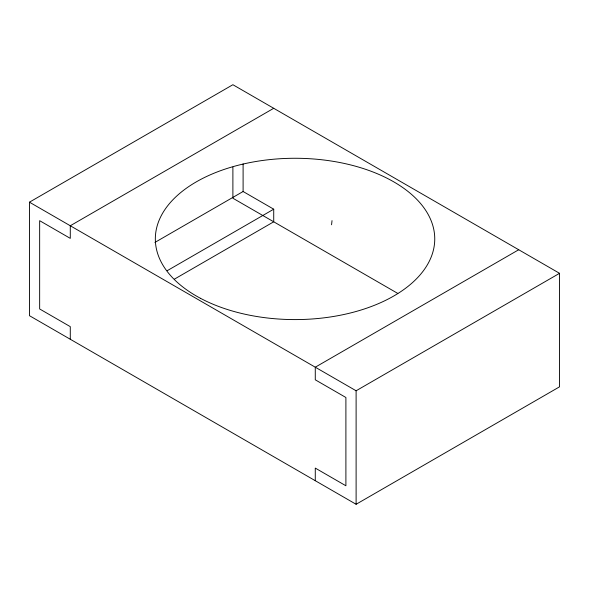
<?xml version="1.0" encoding="UTF-8"?>
<svg xmlns="http://www.w3.org/2000/svg" width="589" height="589" viewBox="0 0 589 589"><rect width="100%" height="100%" fill="white"/><g stroke="black" fill="none" stroke-linecap="round" stroke-linejoin="round"><path stroke-width="0.88" d="M331.57 224.777L332.019 220.632M29.45 202.182L232.891 84.72L559.55 273.318L559.55 386.818L356.109 504.28L29.45 315.682L29.45 202.182L356.109 390.772L559.55 273.318M273.723 108.295L70.282 225.756L70.282 238.368L39.654 220.684L39.654 308.967L70.282 326.645L70.282 339.257M154.892 242.44L243.102 191.506L273.723 209.191L273.723 221.803L174.388 279.157M167.239 270.675L273.723 209.191M518.718 249.743L315.277 367.197L315.277 379.809L345.898 397.494L345.898 485.77L315.277 468.093L315.277 480.705M397.811 293.44L232.891 198.228L232.891 167.107M356.109 390.772L356.109 504.28M243.102 163.919L243.102 191.506M200.503 298.314A139.703 80.656 0 0 0 431.391 256.502A139.703 80.656 0 0 0 253.226 161.968A139.703 80.656 0 0 0 200.503 298.314"/></g></svg>
